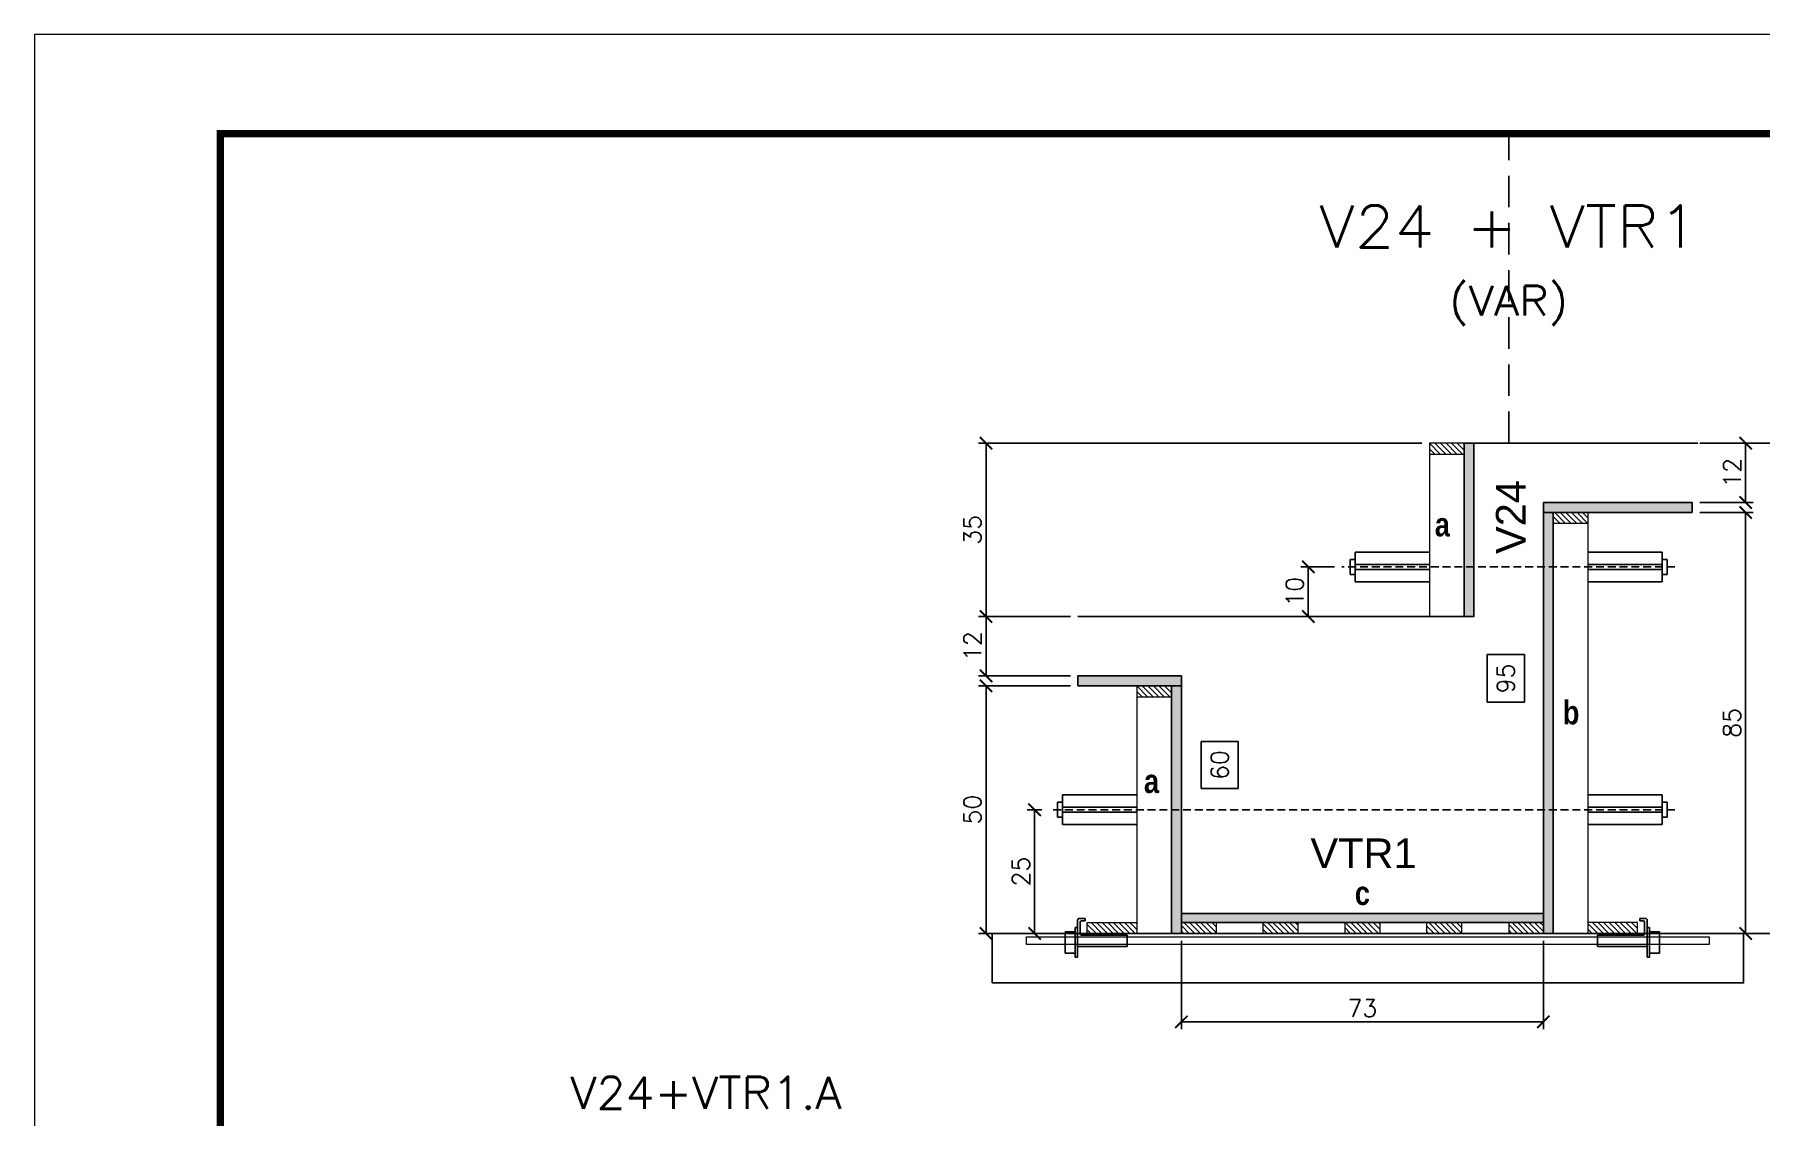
# Model space of a CAD drawing. Extents: x 0 to 6325, y 5574 to 19307.
# Drawn here: x 3170 to 3867, y 8484 to 8921 of the extents above; entities that cross this region are included whole.
import ezdxf
from ezdxf.enums import TextEntityAlignment as Align

# ---------------------------------------------------------------- set-up
doc = ezdxf.new("R2010")
doc.units = 0
doc.linetypes.add('DASHED', pattern=[0.75, 0.5, -0.25])
doc.linetypes.add('HIDDEN', pattern=[9.525, 6.35, -3.175])
for name, color, linetype in [('1', 1, 'Continuous'), ('barrote', 251, 'Continuous'), ('COTA', 241, 'Continuous'), ('Cota Seção (2x)', 4, 'Continuous'), ('detalhes', 4, 'Continuous'), ('Hachura', 253, 'Continuous'), ('Painéis', 200, 'Continuous'), ('presilha', 1, 'Continuous'), ('TENSOR', 3, 'Continuous'), ('Texto de Titulo', 7, 'Continuous'), ('Texto Qtd Sarr', 242, 'Continuous')]:
    doc.layers.add(name, color=color, linetype=linetype)
for name, color, linetype, lineweight in [('CONCRETO', 251, 'Continuous', 25), ('Folhas', 255, 'Continuous', 9), ('Madeira', 126, 'Continuous', 18), ('SARRAFO DE PRESSAO', 251, 'DASHED', 9), ('SCO-___-LAJ', 2, 'Continuous', 0), ('Texto Seção', 7, 'Continuous', 15)]:
    doc.layers.add(name, color=color, linetype=linetype, lineweight=lineweight)
doc.styles.add('REGUA-120', font='ROMANS.shx', dxfattribs={"height": 15})
doc.styles.add('Romans', font='romans.shx')
doc.styles.get("Standard").update_dxf_attribs({"font": 'arial.ttf'})
doc.styles.add('TECNICA', font='techb___.ttf', dxfattribs={"height": 10})
doc.dimstyles.new('Cota Seção (2x)', dxfattribs={"dimtxt": 7, "dimasz": 5, "dimexe": 3, "dimexo": 3, "dimgap": 2, "dimtad": 3, "dimdec": 1, "dimlfac": 0.5, "dimzin": 12, "dimdsep": 46, "dimtxsty": 'Romans', "dimblk": 'ARCHTICK', "dimcen": 0, "dimclrd": 4, "dimclre": 4, "dimclrt": 1, "dimadec": 1, "dimazin": 3, "dimtfac": 1, "dimtdec": 1, "dimtmove": 0, "dimatfit": 3, "dimldrblk": 'OBLIQUE', "dimfxl": 1, "dimtolj": 1, "dimtzin": 12, "dimarcsym": 0})
doc.dimstyles.new('Cota Seção interna', dxfattribs={"dimtxt": 7, "dimasz": 6, "dimexe": 0.18, "dimexo": 2, "dimgap": -4, "dimtad": 3, "dimdec": 1, "dimlfac": 0.5, "dimzin": 12, "dimdsep": 46, "dimtxsty": 'Romans', "dimblk": 'ARCHTICK', "dimcen": 0.09, "dimse1": 1, "dimse2": 1, "dimsd1": 1, "dimsd2": 1, "dimclrd": 180, "dimclre": 5, "dimclrt": 1, "dimadec": 0, "dimazin": 3, "dimtfac": 1, "dimtdec": 1, "dimtofl": 0, "dimtmove": 0, "dimatfit": 3, "dimldrblk": 'ARCHTICK', "dimfxl": 1, "dimtolj": 1, "dimtzin": 0, "dimarcsym": 0})
pattern_1 = [(315, (3004.9401, 2297.1502), (1.122532, 1.122532), [])]

# ---------------------------------------------------------------- blocks, each defined once
blk = doc.blocks.new('9999999999')
at = {"layer": 'Folhas'}
blk.add_lwpolyline([(98138.98, 34190.21), (99623.98, 34190.21), (99623.98, 35240.21), (98138.98, 35240.21)], close=True, dxfattribs=at)
at = {"layer": 'Folhas', "color": 30, "const_width": 3}
blk.add_lwpolyline([(98213.98, 34230.21), (99583.98, 34230.21), (99583.98, 35200.21), (98213.98, 35200.21)], close=True, dxfattribs=at)
blk = doc.blocks.new('titulo1')
at = {"layer": 'Defpoints', "color": 252, "linetype": 'HIDDEN', "ltscale": 2}
blk.add_line((0, 0), (0, 125), dxfattribs=at)
at = {"layer": 'Defpoints', "style": 'Romans', "oblique": 15}
blk.add_attdef('FOLHA', text='', height=10, dxfattribs=at).set_placement((0, 15.58), align=Align.MIDDLE_CENTER)
at = {"layer": 'Texto Qtd Sarr', "color": 3, "style": 'Romans', "oblique": 15}
for tag, height, p in [('TITULO', 17, (0, 71.45)), ('SEÇÃO', 12, (0, 41.55))]:
    blk.add_attdef(tag, text='', height=height, dxfattribs=at).set_placement(p, align=Align.MIDDLE_CENTER)
blk = doc.blocks.new('_ArchTick')
at = {"color": 0, "linetype": 'ByBlock', "const_width": 0.15}
blk.add_lwpolyline([(-0.5, -0.5), (0.5, 0.5)], dxfattribs=at)
blk = doc.blocks.new('*D2948')
at = {"layer": 'COTA', "color": 4, "lineweight": -2, "transparency": 16777216}
for p, q in [((3729.94, 8756.4), (3551.03, 8756.4)), ((3554.03, 8686.4), (3554.03, 8756.4)), ((3588.05, 8686.4), (3551.03, 8686.4))]:
    blk.add_line(p, q, dxfattribs=at)
at = {"layer": 'Defpoints', "color": 0, "transparency": 16777216}
for p in [(3554.03, 8756.4), (3732.94, 8756.4), (3591.05, 8686.4)]:
    blk.add_point(p, dxfattribs=at)
at = {"layer": 'COTA', "color": 4, "lineweight": -2, "transparency": 16777216, "xscale": 5, "yscale": 5, "zscale": 5}
for p, rotation in [((3554.03, 8756.4), 90), ((3554.03, 8686.4), 270)]:
    blk.add_blockref('_ArchTick', p, dxfattribs=dict(at, rotation=rotation))
at = {"layer": 'COTA', "color": 1, "transparency": 16777216, "insert": (3548.53, 8721.4), "char_height": 7, "attachment_point": 5, "rotation": 90, "style": 'Romans'}
blk.add_mtext('\\A1;35', dxfattribs=at)
blk = doc.blocks.new('_Oblique')
at = {"layer": '1', "color": 0, "lineweight": -2}
blk.add_line((-0.5, -0.5), (0.5, 0.5), dxfattribs=at)
blk = doc.blocks.new('*D2949')
at = {"layer": 'COTA', "color": 4, "lineweight": -2, "transparency": 16777216}
for p, q in [((3842.03, 8756.4), (3882.89, 8756.4)), ((3879.89, 8558.4), (3879.89, 8756.4)), ((3799.94, 8558.4), (3882.89, 8558.4))]:
    blk.add_line(p, q, dxfattribs=at)
at = {"layer": 'Defpoints', "color": 0, "transparency": 16777216}
for p in [(3839.03, 8756.4), (3879.89, 8756.4), (3796.94, 8558.4)]:
    blk.add_point(p, dxfattribs=at)
at = {"layer": 'COTA', "color": 4, "lineweight": -2, "transparency": 16777216, "xscale": 5, "yscale": 5, "zscale": 5}
for p, rotation in [((3879.89, 8756.4), 90), ((3879.89, 8558.4), 270)]:
    blk.add_blockref('_ArchTick', p, dxfattribs=dict(at, rotation=rotation))
at = {"layer": 'COTA', "color": 1, "transparency": 16777216, "insert": (3874.39, 8657.4), "char_height": 7, "attachment_point": 5, "rotation": 90, "style": 'Romans'}
blk.add_mtext('\\A1;99', dxfattribs=at)
blk = doc.blocks.new('*D2950')
at = {"layer": 'COTA', "color": 4, "lineweight": -2, "transparency": 16777216}
for p, q in [((3842.03, 8728.4), (3863.57, 8728.4)), ((3860.57, 8728.4), (3860.57, 8558.4)), ((3799.94, 8558.4), (3863.57, 8558.4))]:
    blk.add_line(p, q, dxfattribs=at)
at = {"layer": 'Defpoints', "color": 0, "transparency": 16777216}
for p in [(3839.03, 8728.4), (3796.94, 8558.4), (3860.57, 8558.4)]:
    blk.add_point(p, dxfattribs=at)
at = {"layer": 'COTA', "color": 4, "lineweight": -2, "transparency": 16777216, "xscale": 5, "yscale": 5, "zscale": 5}
for p, rotation in [((3860.57, 8728.4), 90), ((3860.57, 8558.4), 270)]:
    blk.add_blockref('_ArchTick', p, dxfattribs=dict(at, rotation=rotation))
at = {"layer": 'COTA', "color": 1, "transparency": 16777216, "insert": (3855.07, 8643.4), "char_height": 7, "attachment_point": 5, "rotation": 90, "style": 'Romans'}
blk.add_mtext('\\A1;85', dxfattribs=at)
blk = doc.blocks.new('*D2951')
at = {"layer": 'COTA', "color": 4, "lineweight": -2, "transparency": 16777216}
for p, q in [((3842.03, 8756.4), (3863.57, 8756.4)), ((3860.57, 8732.4), (3860.57, 8756.4)), ((3842.03, 8732.4), (3863.57, 8732.4))]:
    blk.add_line(p, q, dxfattribs=at)
at = {"layer": 'Defpoints', "color": 0, "transparency": 16777216}
for p in [(3839.03, 8756.4), (3860.57, 8756.4), (3839.03, 8732.4)]:
    blk.add_point(p, dxfattribs=at)
at = {"layer": 'COTA', "color": 4, "lineweight": -2, "transparency": 16777216, "xscale": 5, "yscale": 5, "zscale": 5}
for p, rotation in [((3860.57, 8756.4), 90), ((3860.57, 8732.4), 270)]:
    blk.add_blockref('_ArchTick', p, dxfattribs=dict(at, rotation=rotation))
at = {"layer": 'COTA', "color": 1, "transparency": 16777216, "insert": (3855.07, 8744.4), "char_height": 7, "attachment_point": 5, "rotation": 90, "style": 'Romans'}
blk.add_mtext('\\A1;12', dxfattribs=at)
blk = doc.blocks.new('*D2970')
at = {"layer": 'Cota Seção (2x)', "color": 180, "lineweight": -2, "transparency": 16777216}
for p, q in [((3771.27, 8671.07), (3756.27, 8671.07)), ((3756.27, 8671.07), (3756.27, 8651.73)), ((3771.27, 8651.73), (3771.27, 8671.07)), ((3756.27, 8651.73), (3771.27, 8651.73))]:
    blk.add_line(p, q, dxfattribs=at)
at = {"layer": 'Defpoints', "color": 0, "transparency": 16777216}
for p in [(3775.27, 8756.4), (3775.27, 8566.4), (3778.94, 8566.4)]:
    blk.add_point(p, dxfattribs=at)
at = {"layer": 'Cota Seção (2x)', "color": 1, "transparency": 16777216, "insert": (3763.77, 8661.4), "char_height": 7, "attachment_point": 5, "rotation": 90, "style": 'Romans'}
blk.add_mtext('\\A1;95', dxfattribs=at)
blk = doc.blocks.new('*D2971')
at = {"layer": 'Cota Seção (2x)', "color": 180, "lineweight": -2, "transparency": 16777216}
for p, q in [((3655.81, 8635.9), (3640.81, 8635.9)), ((3640.81, 8635.9), (3640.81, 8616.9)), ((3655.81, 8616.9), (3655.81, 8635.9)), ((3640.81, 8616.9), (3655.81, 8616.9))]:
    blk.add_line(p, q, dxfattribs=at)
at = {"layer": 'Defpoints', "color": 0, "transparency": 16777216}
for p in [(3659.81, 8686.4), (3659.81, 8566.4), (3659.81, 8566.4)]:
    blk.add_point(p, dxfattribs=at)
at = {"layer": 'Cota Seção (2x)', "color": 1, "transparency": 16777216, "insert": (3648.31, 8626.4), "char_height": 7, "attachment_point": 5, "rotation": 90, "style": 'Romans'}
blk.add_mtext('\\A1;60', dxfattribs=at)
blk = doc.blocks.new('*D4142')
at = {"layer": 'COTA', "color": 4, "lineweight": -2, "transparency": 16777216}
for p, q in [((3632.86, 8555.4), (3632.86, 8519.68)), ((3778.94, 8555.4), (3778.94, 8519.68)), ((3632.86, 8522.68), (3778.94, 8522.68))]:
    blk.add_line(p, q, dxfattribs=at)
at = {"layer": 'Defpoints', "color": 0, "transparency": 16777216}
for p in [(3632.86, 8558.4), (3778.94, 8558.4), (3778.94, 8522.68)]:
    blk.add_point(p, dxfattribs=at)
at = {"layer": 'COTA', "color": 4, "lineweight": -2, "transparency": 16777216, "xscale": 5, "yscale": 5, "zscale": 5, "rotation": 180}
blk.add_blockref('_ArchTick', (3632.86, 8522.68), dxfattribs=at)
at = {"layer": 'COTA', "color": 4, "lineweight": -2, "transparency": 16777216, "xscale": 5, "yscale": 5, "zscale": 5}
blk.add_blockref('_ArchTick', (3778.94, 8522.68), dxfattribs=at)
at = {"layer": 'COTA', "color": 1, "transparency": 16777216, "insert": (3705.9, 8528.18), "char_height": 7, "attachment_point": 5, "style": 'Romans'}
blk.add_mtext('\\A1;73', dxfattribs=at)
blk = doc.blocks.new('*D4166')
at = {"layer": 'COTA', "color": 4, "lineweight": -2, "transparency": 16777216}
for p, q in [((3588.05, 8686.4), (3551.03, 8686.4)), ((3554.03, 8686.4), (3554.03, 8662.4)), ((3588.05, 8662.4), (3551.03, 8662.4))]:
    blk.add_line(p, q, dxfattribs=at)
at = {"layer": 'Defpoints', "color": 0, "transparency": 16777216}
for p in [(3591.05, 8686.4), (3554.03, 8662.4), (3591.05, 8662.4)]:
    blk.add_point(p, dxfattribs=at)
at = {"layer": 'COTA', "color": 4, "lineweight": -2, "transparency": 16777216, "xscale": 5, "yscale": 5, "zscale": 5}
for p, rotation in [((3554.03, 8686.4), 90), ((3554.03, 8662.4), 270)]:
    blk.add_blockref('_ArchTick', p, dxfattribs=dict(at, rotation=rotation))
at = {"layer": 'COTA', "color": 1, "transparency": 16777216, "insert": (3548.53, 8674.4), "char_height": 7, "attachment_point": 5, "rotation": 90, "style": 'Romans'}
blk.add_mtext('\\A1;12', dxfattribs=at)
blk = doc.blocks.new('*D4167')
at = {"layer": 'COTA', "color": 4, "lineweight": -2, "transparency": 16777216}
for p, q in [((3588.05, 8658.4), (3551.03, 8658.4)), ((3554.03, 8658.4), (3554.03, 8558.4)), ((3611.86, 8558.4), (3551.03, 8558.4))]:
    blk.add_line(p, q, dxfattribs=at)
at = {"layer": 'Defpoints', "color": 0, "transparency": 16777216}
for p in [(3591.05, 8658.4), (3554.03, 8558.4), (3614.86, 8558.4)]:
    blk.add_point(p, dxfattribs=at)
at = {"layer": 'COTA', "color": 4, "lineweight": -2, "transparency": 16777216, "xscale": 5, "yscale": 5, "zscale": 5}
for p, rotation in [((3554.03, 8658.4), 90), ((3554.03, 8558.4), 270)]:
    blk.add_blockref('_ArchTick', p, dxfattribs=dict(at, rotation=rotation))
at = {"layer": 'COTA', "color": 1, "transparency": 16777216, "insert": (3548.53, 8608.4), "char_height": 7, "attachment_point": 5, "rotation": 90, "style": 'Romans'}
blk.add_mtext('\\A1;50', dxfattribs=at)
blk = doc.blocks.new('*D4155')
at = {"layer": 'COTA', "color": 4, "lineweight": -2, "transparency": 16777216}
for p, q in [((3576.55, 8608.37), (3570.62, 8608.37)), ((3573.62, 8608.37), (3573.62, 8558.4)), ((3581.55, 8558.4), (3570.62, 8558.4))]:
    blk.add_line(p, q, dxfattribs=at)
at = {"layer": 'Defpoints', "color": 0, "transparency": 16777216}
for p in [(3579.55, 8608.37), (3573.62, 8558.4), (3584.55, 8558.4)]:
    blk.add_point(p, dxfattribs=at)
at = {"layer": 'COTA', "color": 4, "lineweight": -2, "transparency": 16777216, "xscale": 5, "yscale": 5, "zscale": 5}
for p, rotation in [((3573.62, 8608.37), 90), ((3573.62, 8558.4), 270)]:
    blk.add_blockref('_ArchTick', p, dxfattribs=dict(at, rotation=rotation))
at = {"layer": 'COTA', "color": 1, "transparency": 16777216, "insert": (3568.12, 8583.38), "char_height": 7, "attachment_point": 5, "rotation": 90, "style": 'Romans'}
blk.add_mtext('\\A1;25', dxfattribs=at)
blk = doc.blocks.new('*D2972')
at = {"layer": 'COTA', "color": 4, "lineweight": -2, "transparency": 16777216}
for p, q in [((3694.64, 8706.4), (3681.08, 8706.4)), ((3684.08, 8706.4), (3684.08, 8686.4))]:
    blk.add_line(p, q, dxfattribs=at)
at = {"layer": 'Defpoints', "color": 0, "transparency": 16777216}
for p in [(3697.64, 8706.4), (3684.08, 8686.4), (3684.08, 8686.4)]:
    blk.add_point(p, dxfattribs=at)
at = {"layer": 'COTA', "color": 4, "lineweight": -2, "transparency": 16777216, "xscale": 5, "yscale": 5, "zscale": 5}
for p, rotation in [((3684.08, 8706.4), 90), ((3684.08, 8686.4), 270)]:
    blk.add_blockref('_ArchTick', p, dxfattribs=dict(at, rotation=rotation))
at = {"layer": 'COTA', "color": 1, "transparency": 16777216, "insert": (3678.58, 8696.4), "char_height": 7, "attachment_point": 5, "rotation": 90, "style": 'Romans'}
blk.add_mtext('\\A1;10', dxfattribs=at)
blk = doc.blocks.new('PRESILHA METÁLICA 1')
at = {"layer": 'presilha'}
for p, q in [((12, 21), (8.6, 21)), ((12, 21), (12, 19.5)), ((0, 13), (6, 13)), ((0, 13), (0, 0)), ((6, 15.5), (7.5, 15.5)), ((6, -2.5), (6, 15.5)), ((6, 13), (6, 0)), ((7.5, 10.6), (7.5, 19.9)), ((7.5, 15.5), (7.5, -2.5)), ((9, 11.6), (9, 18.9)), ((12, 19.5), (9.6, 19.5)), ((37.5, 11), (9.6, 11)), ((37.5, 11), (37.5, 4.1)), ((6, 0), (0, 0)), ((37.5, 4.1), (7.5, 4.1)), ((7.5, -2.5), (6, -2.5))]:
    blk.add_line(p, q, dxfattribs=at)
for centre, radius, start, end in [((8.6, 19.9), 1.14, 90, 180), ((9.6, 18.9), 0.57, 90, 180), ((9.6, 11.6), 0.57, 180, 270)]:
    blk.add_arc(centre, radius, start, end, dxfattribs=at)

msp = doc.modelspace()

# ---------------------------------------------------------------- hatches: boundary and pattern name
at = {"layer": 'Hachura'}
h = msp.add_hatch(dxfattribs=at)
h.set_pattern_fill('ANSI31', color=256, scale=0.5, angle=270, style=0)
h.set_pattern_definition([(315, (26707.5603, 448.7554), (1.12253202, 1.12253202), [])])
h.paths.add_polyline_path([(3746.94, 8752), (3746.94, 8756.4), (3732.94, 8756.4), (3732.94, 8752)])
h = msp.add_hatch(color=256, dxfattribs=at)
h.dxf.hatch_style = 1
h.paths.add_polyline_path([(3746.94, 8756.4), (3750.94, 8756.4), (3750.94, 8686.4), (3746.94, 8686.4)])
h = msp.add_hatch(color=256, dxfattribs=at)
h.dxf.hatch_style = 1
h.paths.add_polyline_path([(3839.03, 8728.4), (3839.03, 8732.4), (3778.94, 8732.4), (3778.94, 8728.4)])
h = msp.add_hatch(color=256, dxfattribs=at)
h.dxf.hatch_style = 1
h.paths.add_polyline_path([(3782.94, 8728.4), (3778.94, 8728.4), (3778.94, 8558.4), (3782.94, 8558.4)])
h = msp.add_hatch(dxfattribs=at)
h.set_pattern_fill('ANSI31', color=256, scale=0.5, angle=270, style=0)
h.set_pattern_definition([(315, (26697.5603, 420.7554), (1.12253202, 1.12253202), [])])
h.paths.add_polyline_path([(3782.94, 8724), (3782.94, 8728.4), (3796.94, 8728.4), (3796.94, 8724)])
h = msp.add_hatch(color=256, dxfattribs=at)
h.dxf.hatch_style = 1
h.paths.add_polyline_path([(3632.86, 8658.4), (3632.86, 8662.4), (3591.05, 8662.4), (3591.05, 8658.4)])
h = msp.add_hatch(dxfattribs=at)
h.set_pattern_fill('ANSI31', color=256, scale=0.5, angle=270, style=0)
h.set_pattern_definition([(315, (26589.4766, 350.7554), (1.12253202, 1.12253202), [])])
h.paths.add_polyline_path([(3628.86, 8654), (3628.86, 8658.4), (3614.86, 8658.4), (3614.86, 8654)])
h = msp.add_hatch(color=256, dxfattribs=at)
h.dxf.hatch_style = 1
h.paths.add_polyline_path([(3628.86, 8658.4), (3632.86, 8658.4), (3632.86, 8558.4), (3628.86, 8558.4)])
h = msp.add_hatch(dxfattribs=at)
h.set_pattern_fill('ANSI31', color=256, scale=0.5, angle=270, style=0)
h.set_pattern_definition([(315, (26589.4766, 328.7554), (1.12253202, 1.12253202), [])])
h.paths.add_polyline_path([(3594.86, 8558.4), (3594.86, 8562.8), (3614.86, 8562.8), (3614.86, 8558.4)])
h = msp.add_hatch(color=256, dxfattribs=at)
h.dxf.hatch_style = 1
h.paths.add_polyline_path([(3778.94, 8566.4), (3632.86, 8566.4), (3632.86, 8562.8), (3778.94, 8562.8)])
h = msp.add_hatch(dxfattribs=at)
h.set_pattern_fill('ANSI31', color=256, scale=0.5, angle=270, style=0)
h.set_pattern_definition(pattern_1)
h.paths.add_polyline_path([(3632.86, 8558.4), (3632.86, 8562.8), (3646.86, 8562.8), (3646.86, 8558.4)])
h = msp.add_hatch(dxfattribs=at)
h.set_pattern_fill('ANSI31', color=256, scale=0.5, angle=270, style=0)
h.set_pattern_definition(pattern_1)
h.paths.add_polyline_path([(3665.88, 8558.4), (3665.88, 8562.8), (3679.88, 8562.8), (3679.88, 8558.4)])
h = msp.add_hatch(dxfattribs=at)
h.set_pattern_fill('ANSI31', color=256, scale=0.5, angle=270, style=0)
h.set_pattern_definition(pattern_1)
h.paths.add_polyline_path([(3698.9, 8558.4), (3698.9, 8562.8), (3712.9, 8562.8), (3712.9, 8558.4)])
h = msp.add_hatch(dxfattribs=at)
h.set_pattern_fill('ANSI31', color=256, scale=0.5, angle=270, style=0)
h.set_pattern_definition(pattern_1)
h.paths.add_polyline_path([(3731.92, 8558.4), (3731.92, 8562.8), (3745.92, 8562.8), (3745.92, 8558.4)])
h = msp.add_hatch(dxfattribs=at)
h.set_pattern_fill('ANSI31', color=256, scale=0.5, angle=270, style=0)
h.set_pattern_definition(pattern_1)
h.paths.add_polyline_path([(3778.94, 8558.4), (3778.94, 8562.8), (3764.94, 8562.8), (3764.94, 8558.4)])
h = msp.add_hatch(dxfattribs=at)
h.set_pattern_fill('ANSI31', color=256, scale=0.5, angle=270, style=0)
h.set_pattern_definition([(315, (26697.5603, 328.7554), (1.12253202, 1.12253202), [])])
h.paths.add_polyline_path([(3816.94, 8558.4), (3816.94, 8562.8), (3796.94, 8562.8), (3796.94, 8558.4)])

# ---------------------------------------------------------------- linework, layer by layer
at = {"ltscale": 3}
for p, q in [((3700.94, 8709.4), (3700.94, 8703.4)), ((3700.94, 8709.4), (3702.94, 8709.4)), ((3702.94, 8712.4), (3702.94, 8700.4)), ((3702.94, 8712.4), (3732.94, 8712.4)), ((3732.94, 8707.4), (3702.94, 8707.4)), ((3826.94, 8712.4), (3796.94, 8712.4)), ((3796.94, 8707.4), (3826.94, 8707.4)), ((3826.94, 8712.4), (3826.94, 8700.4)), ((3826.94, 8709.4), (3828.94, 8709.4)), ((3828.94, 8709.4), (3828.94, 8703.4)), ((3702.94, 8703.4), (3700.94, 8703.4)), ((3732.94, 8705.4), (3702.94, 8705.4)), ((3702.94, 8700.4), (3732.94, 8700.4)), ((3796.94, 8705.4), (3826.94, 8705.4)), ((3826.94, 8700.4), (3796.94, 8700.4)), ((3826.94, 8703.4), (3828.94, 8703.4)), ((3582.86, 8611.37), (3582.86, 8605.37)), ((3582.86, 8611.37), (3584.86, 8611.37)), ((3584.86, 8614.37), (3584.86, 8602.37)), ((3584.86, 8614.37), (3614.86, 8614.37)), ((3826.94, 8614.37), (3796.94, 8614.37)), ((3826.94, 8614.37), (3826.94, 8602.37)), ((3826.94, 8611.37), (3828.94, 8611.37)), ((3828.94, 8611.37), (3828.94, 8605.37)), ((3584.86, 8605.37), (3582.86, 8605.37)), ((3614.86, 8609.37), (3584.86, 8609.37)), ((3614.86, 8607.37), (3584.86, 8607.37)), ((3796.94, 8609.37), (3826.94, 8609.37)), ((3796.94, 8607.37), (3826.94, 8607.37)), ((3826.94, 8605.37), (3828.94, 8605.37)), ((3584.86, 8602.37), (3614.86, 8602.37)), ((3826.94, 8602.37), (3796.94, 8602.37))]:
    msp.add_line(p, q, dxfattribs=at)
at = {"layer": 'barrote'}
msp.add_lwpolyline([(3556.46, 8538.4), (3859.73, 8538.4), (3859.73, 8558.4), (3556.46, 8558.4)], close=True, dxfattribs=at)
at = {"layer": 'CONCRETO'}
for p, q in [((3778.94, 8670.4), (3778.94, 8732.4)), ((3778.94, 8732.4), (3839.03, 8732.4)), ((3591.05, 8662.4), (3632.86, 8662.4)), ((3632.86, 8566.4), (3632.86, 8662.4)), ((3632.86, 8566.4), (3778.94, 8566.4)), ((3778.94, 8566.4), (3778.94, 8558.4))]:
    msp.add_line(p, q, dxfattribs=at)
msp.add_lwpolyline([(3841.21, 8756.4), (3750.94, 8756.4), (3750.94, 8686.4), (3591.05, 8686.4)], dxfattribs=at)
at = {"layer": 'Madeira'}
for points in [[(3746.94, 8752), (3746.94, 8756.4), (3732.94, 8756.4), (3732.94, 8752)], [(3746.94, 8756.4), (3732.94, 8756.4), (3732.94, 8686.4), (3746.94, 8686.4)], [(3782.94, 8724), (3782.94, 8728.4), (3796.94, 8728.4), (3796.94, 8724)], [(3782.94, 8728.4), (3796.94, 8728.4), (3796.94, 8558.4), (3782.94, 8558.4)], [(3628.86, 8654), (3628.86, 8658.4), (3614.86, 8658.4), (3614.86, 8654)], [(3628.86, 8658.4), (3614.86, 8658.4), (3614.86, 8558.4), (3628.86, 8558.4)], [(3594.86, 8558.4), (3594.86, 8562.8), (3614.86, 8562.8), (3614.86, 8558.4)], [(3632.86, 8558.4), (3632.86, 8562.8), (3646.86, 8562.8), (3646.86, 8558.4)], [(3665.88, 8558.4), (3665.88, 8562.8), (3679.88, 8562.8), (3679.88, 8558.4)], [(3698.9, 8558.4), (3698.9, 8562.8), (3712.9, 8562.8), (3712.9, 8558.4)], [(3731.92, 8558.4), (3731.92, 8562.8), (3745.92, 8562.8), (3745.92, 8558.4)], [(3778.94, 8558.4), (3778.94, 8562.8), (3764.94, 8562.8), (3764.94, 8558.4)], [(3816.94, 8558.4), (3816.94, 8562.8), (3796.94, 8562.8), (3796.94, 8558.4)]]:
    msp.add_lwpolyline(points, close=True, dxfattribs=at)
at = {"layer": 'Painéis'}
for points in [[(3746.94, 8756.4), (3750.94, 8756.4), (3750.94, 8686.4), (3746.94, 8686.4)], [(3839.03, 8728.4), (3839.03, 8732.4), (3778.94, 8732.4), (3778.94, 8728.4)], [(3782.94, 8728.4), (3778.94, 8728.4), (3778.94, 8558.4), (3782.94, 8558.4)], [(3632.86, 8658.4), (3632.86, 8662.4), (3591.05, 8662.4), (3591.05, 8658.4)], [(3628.86, 8658.4), (3632.86, 8658.4), (3632.86, 8558.4), (3628.86, 8558.4)], [(3778.94, 8562.8), (3778.94, 8566.4), (3632.86, 8566.4), (3632.86, 8562.8)]]:
    msp.add_lwpolyline(points, close=True, dxfattribs=at)
at = {"layer": 'SCO-___-LAJ', "color": 1}
msp.add_lwpolyline([(3570.4, 8557.07), (3845.79, 8557.07), (3845.79, 8553.87), (3570.4, 8553.87)], close=True, dxfattribs=at)
at = {"layer": 'TENSOR', "linetype": 'HIDDEN', "ltscale": 0.5}
for p, q in [((3831.94, 8706.4), (3697.64, 8706.4)), ((3831.94, 8608.37), (3579.55, 8608.37))]:
    msp.add_line(p, q, dxfattribs=at)

# ---------------------------------------------------------------- block references
at = {"layer": 'presilha', "yscale": 0.6666666666666666, "zscale": 0.6666666666666666}
for p, xscale in [((3585.99, 8550.43), 0.6666666666666666), ((3825.81, 8550.43), -0.6666666666666666)]:
    msp.add_blockref('PRESILHA METÁLICA 1', p, dxfattribs=dict(at, xscale=xscale))
at = {"layer": 'SARRAFO DE PRESSAO', "color": 6, "linetype": 'ByBlock'}
msp.add_blockref('9999999999', (-94968.98, -26318.81), dxfattribs=at)
at = {"layer": 'Texto Seção'}
ref = msp.add_blockref('titulo1', (3764.94, 8756.4), dxfattribs=at)
ref.add_attrib('TITULO', 'V24 + VTR1', dxfattribs={"layer": 'Texto de Titulo', "color": 7, "height": 17, "style": 'Romans', "width": 1.1}).set_placement((3764.94, 8843.9), align=Align.MIDDLE_CENTER)
ref.add_attrib('SEÇÃO', '(VAR)', dxfattribs={"layer": 'Texto de Titulo', "color": 7, "height": 12, "style": 'Romans', "width": 1.1}).set_placement((3764.94, 8813.9), align=Align.MIDDLE_CENTER)

# ---------------------------------------------------------------- texts
at = {"layer": 'CONCRETO'}
for s, rotation, p in [('V24', 89.99996, (3771.79, 8711.63)), ('VTR1', 359.99996, (3684.94, 8584.76))]:
    msp.add_text(s, height=12, rotation=rotation, dxfattribs=at).set_placement(p)
at = {"layer": 'detalhes', "style": 'TECNICA'}
for s, p in [('a', (3735.11, 8718.73)), ('b', (3786.76, 8642.83)), ('a', (3617.74, 8615.1)), ('c', (3702.84, 8569.89))]:
    msp.add_text(s, height=9.6, dxfattribs=at).set_placement(p)
at = {"layer": 'Texto Seção', "style": 'REGUA-120', "width": 1.05}
msp.add_text('V24+VTR1.A', height=13, dxfattribs=at).set_placement((3386.28, 8487.55))

# ---------------------------------------------------------------- dimensions: what is measured, and where the dimension line sits
at = {"layer": 'COTA'}
for base, p1, p2, picture, middle in [((3554.03, 8756.4), (3591.05, 8686.4), (3732.94, 8756.4), '*D2948', (3548.53, 8721.4)), ((3879.89, 8756.4), (3796.94, 8558.4), (3839.03, 8756.4), '*D2949', (3874.39, 8657.4)), ((3860.57, 8756.4), (3839.03, 8732.4), (3839.03, 8756.4), '*D2951', (3855.07, 8744.4)), ((3860.57, 8558.4), (3839.03, 8728.4), (3796.94, 8558.4), '*D2950', (3855.07, 8643.4)), ((3684.08, 8686.4), (3697.64, 8706.4), (3684.08, 8686.4), '*D2972', (3678.58, 8696.4)), ((3554.03, 8662.4), (3591.05, 8686.4), (3591.05, 8662.4), '*D4166', (3548.53, 8674.4)), ((3554.03, 8558.4), (3591.05, 8658.4), (3614.86, 8558.4), '*D4167', (3548.53, 8608.4)), ((3573.62, 8558.4), (3579.55, 8608.37), (3584.55, 8558.4), '*D4155', (3568.12, 8583.38))]:
    dim = msp.add_linear_dim(base=base, p1=p1, p2=p2, angle=90, dimstyle='Cota Seção (2x)', dxfattribs=at)
    dim.commit()
    dim.dimension.update_dxf_attribs({"geometry": picture, "text_midpoint": middle})
dim = msp.add_linear_dim(base=(3778.94, 8522.68), p1=(3632.86, 8558.4), p2=(3778.94, 8558.4), dimstyle='Cota Seção (2x)', dxfattribs=at)
dim.commit()
dim.dimension.update_dxf_attribs({"geometry": '*D4142', "text_midpoint": (3705.9, 8528.18)})
at = {"layer": 'Cota Seção (2x)'}
for base, p1, p2, picture, middle in [((3775.27, 8566.4), (3775.27, 8756.4), (3778.94, 8566.4), '*D2970', (3763.77, 8661.4)), ((3659.81, 8566.4), (3659.81, 8686.4), (3659.81, 8566.4), '*D2971', (3648.31, 8626.4))]:
    dim = msp.add_linear_dim(base=base, p1=p1, p2=p2, angle=90, dimstyle='Cota Seção interna', dxfattribs=at)
    dim.commit()
    dim.dimension.update_dxf_attribs({"geometry": picture, "text_midpoint": middle})

doc.saveas('drawing.dxf')
